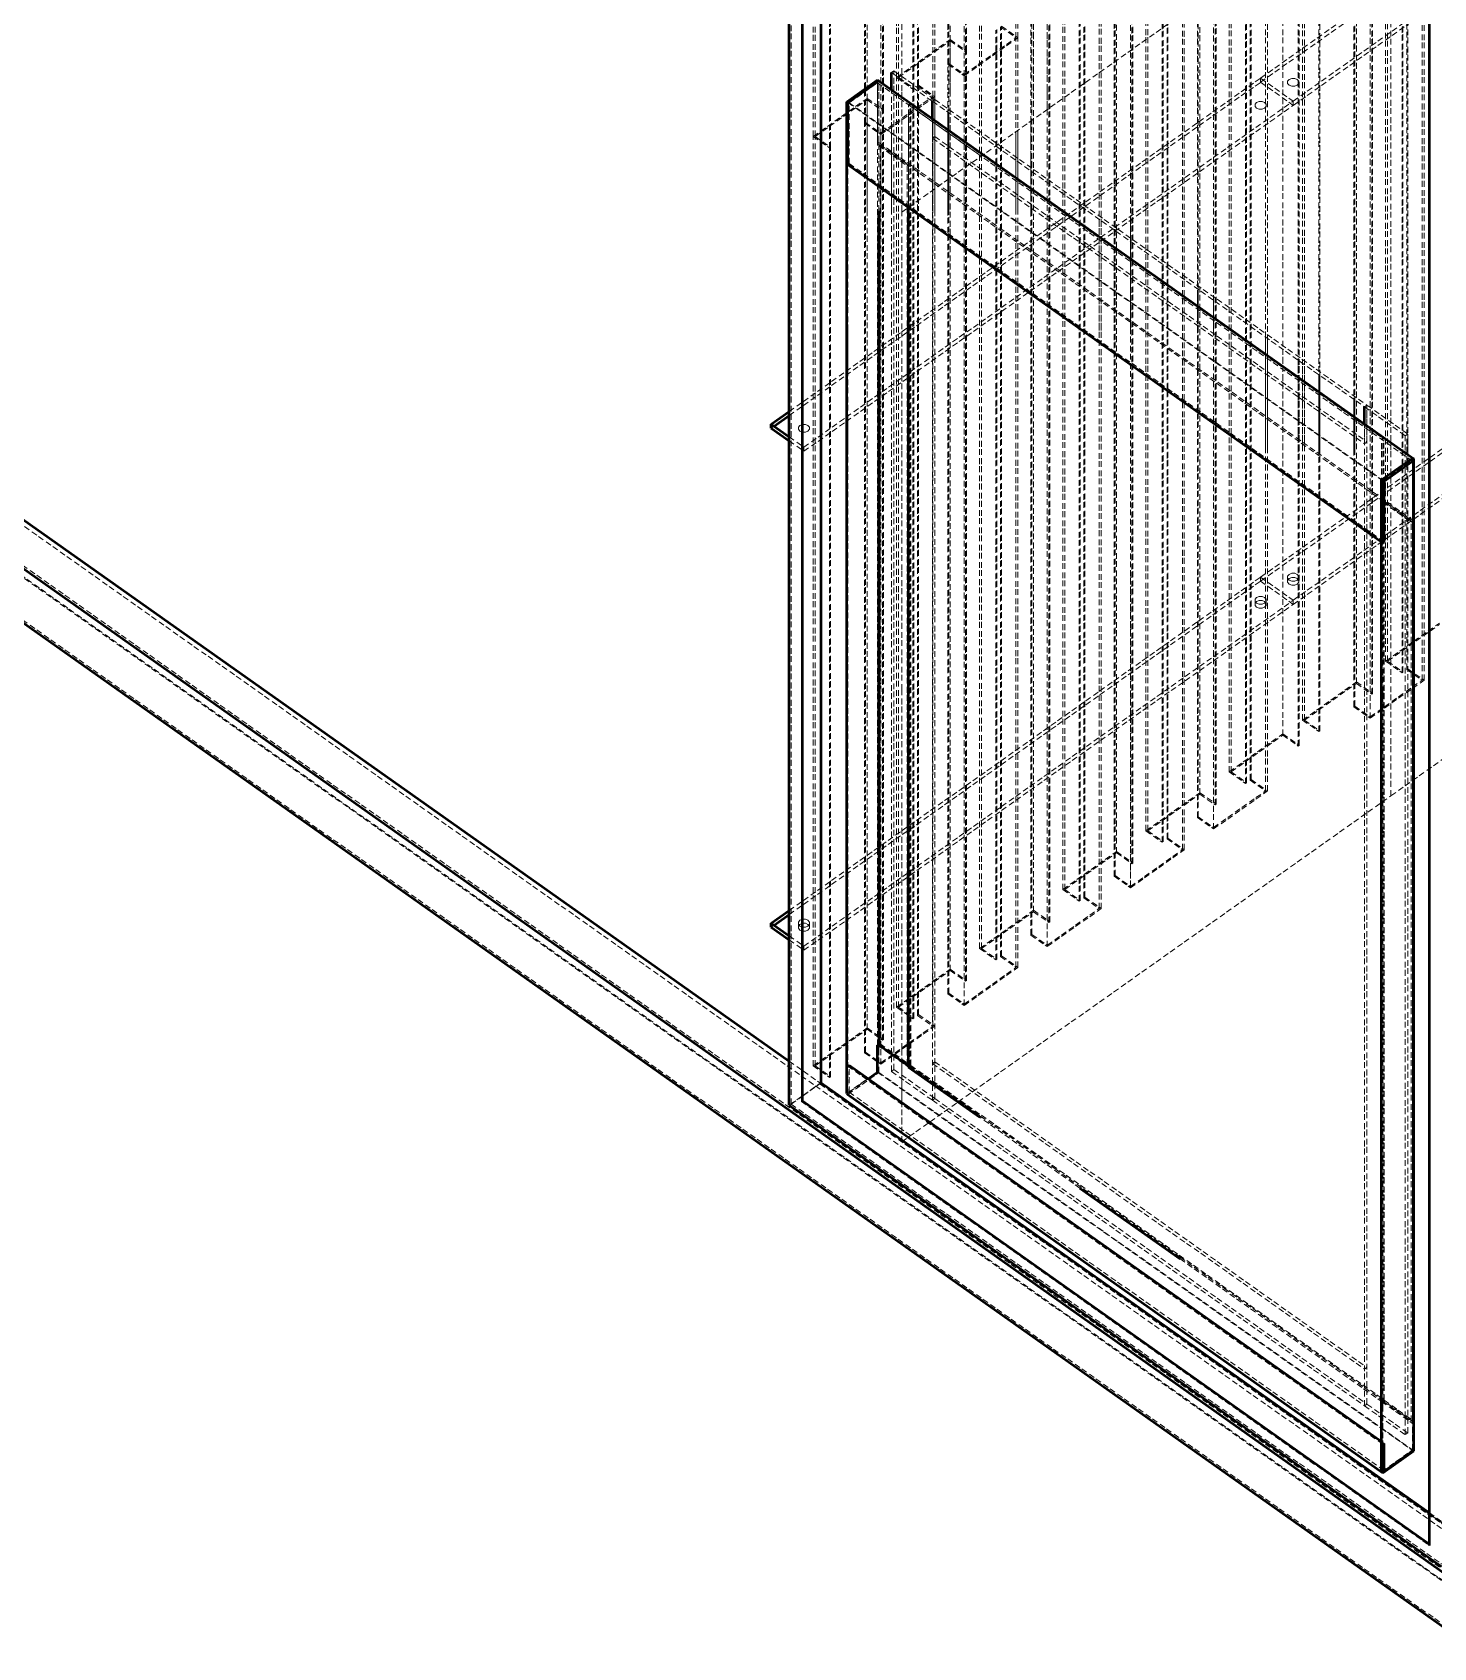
# Model space of a CAD drawing. Header units: millimetres. Extents: x 1091 to 14628, y 360 to 10440.
# Drawn here: x 2886 to 3798, y 1004 to 2055 of the extents above; entities that cross this region are included whole.
import ezdxf

# ---------------------------------------------------------------- set-up
doc = ezdxf.new("R2010")
doc.units = ezdxf.units.MM
doc.linetypes.add('Hidden', pattern=[15, 5, -3, 5, -2])
for name, color, linetype, lineweight in [('Default', 7, 'Continuous', 50), ('Edges', 7, 'Hidden', 15), ('HiddenEdges', 2, 'Hidden', 15), ('HiddenSilhouettes', 2, 'Hidden', 15), ('HiddenWires', 7, 'Hidden', 15), ('Silhouettes', 7, 'Continuous', 50), ('Wires', 7, 'Hidden', 15)]:
    doc.layers.add(name, color=color, linetype=linetype, lineweight=lineweight)

# ---------------------------------------------------------------- blocks, each defined once
blk = doc.blocks.new('Isometric')
at = {"layer": 'Edges'}
for points in [[(-2750.6, -903.1), (601, -3273.1)], [(-2724.5, -932), (601, -3283.5)], [(-2750.6, -950.5), (601, -3320.5)], [(19.1, -2180.5), (19.1, -1869)], [(97.2, -1956.7), (132.6, -1981.7)], [(58.3, -1982), (59.4, -1982.8)], [(132.6, -1981.7), (507.3, -2246.7)], [(132.6, -1996.5), (132.6, -1981.7)], [(110.9, -2221.8), (110.9, -2072.9)], [(19.1, -2284.3), (19.1, -2180.5)], [(59.4, -2842.9), (59.4, -2180.5)], [(110.9, -2614.5), (110.9, -2178.2)], [(19.1, -2283.7), (19.1, -2243.1)], [(507.3, -2261.5), (507.3, -2246.7)], [(549, -2346.3), (549, -2293.7)], [(523.3, -2364.5), (523.3, -2310.8)], [(523.3, -2509), (523.3, -2310.8)], [(523.3, -3170.9), (523.3, -2492)], [(19.1, -2716.4), (19.1, -2595.8)], [(110.9, -2699.6), (110.9, -2595.8)], [(110.9, -2803.5), (110.9, -2651)], [(19.1, -2699.6), (19.1, -2675.9)], [(19.1, -2849), (19.1, -2699.6)], [(110.9, -2817.2), (110.9, -2760.6)], [(85.1, -2800.1), (260.5, -2924.1)], [(85.1, -2823.6), (522.1, -3132.6)], [(19.1, -2849), (19.9, -2848.4)], [(19.1, -2849), (563.6, -3234)], [(347.4, -2985.5), (522.1, -3109.1)], [(549, -3128.1), (550.1, -3127.3)], [(549, -3151.6), (549, -3128.1)], [(523.3, -3146.3), (524.4, -3145.5)], [(524.4, -3169), (549, -3151.6)]]:
    blk.add_lwpolyline(points, dxfattribs=at)
for points in [[(59.4, -1982.8, 0), (523.3, -2310.8, 0)], [(59.4, -2218.2, 0), (59.4, -1982.8, 0)], [(59.4, -2284.3, 0), (59.4, -2254.6, 0)], [(507.3, -2246.7, 0), (542.7, -2271.7, 0)], [(542.7, -2284.3, 0), (542.7, -2271.7, 0)], [(19.1, -2595.8, 0), (19.1, -2283.7, 0)], [(523.3, -2310.8, 0), (550.1, -2291.8, 0)], [(522.1, -2310, 0), (523.3, -2310.8, 0)], [(522.1, -2388.2, 0), (522.1, -2363.7, 0)], [(59.4, -2699.6, 0), (59.4, -2647.4, 0)], [(59.4, -2818.3, 0), (523.3, -3146.3, 0)], [(19.9, -2844.4, 0), (36.2, -2832.9, 0)], [(523.3, -3115, 0), (523.3, -3108.3, 0)]]:
    blk.add_polyline3d(points, dxfattribs=at)
at = {"layer": 'HiddenEdges'}
for points in [[(-2722.4, -932.6), (601, -3282.6)], [(148.1, -1929.3), (148.1, -1123.2)], [(161.4, -1938.7), (161.4, -1132.6)], [(35.4, -2833.1), (35.4, -1143.2)], [(36.2, -2833.4), (36.2, -1143.4)], [(146.9, -1949), (146.9, -1142.9)], [(160.2, -1959.6), (160.2, -1153.5)], [(76, -1980.3), (76, -1174.2)], [(115.6, -1971.1), (115.6, -1165)], [(89.3, -1989.7), (89.3, -1183.6)], [(120.6, -1967.6), (120.6, -1180.3)], [(74.7, -2000), (74.7, -1193.9)], [(88, -2010.6), (88, -1204.5)], [(43.5, -2022.1), (43.5, -1216)], [(564.4, -3233.4), (564.4, -1564.7)], [(467.8, -2284.3), (467.8, -1722.1)], [(512.3, -2516.7), (512.3, -1710.6)], [(449.9, -2284.3), (449.9, -1734.7)], [(363.2, -2602.1), (363.2, -1796)], [(332, -2624.2), (332, -1818.1)], [(336.9, -2620.7), (336.9, -1814.6)], [(305.7, -2642.8), (305.7, -1836.7)], [(220.3, -1972.8), (220.3, -1877.1)], [(220.3, -2684.4), (220.3, -1878.3)], [(192.7, -2722.7), (192.7, -1916.6)], [(232.3, -2076.7), (232.3, -1908.6)], [(148.1, -1972.8), (148.1, -1928.1)], [(160.2, -1972.8), (160.2, -1958.4)], [(86.3, -2017.5), (86.3, -1963.8)], [(120.6, -1967.6), (120.6, -2076.7)], [(232.3, -1988.6), (232.3, -1972.8)], [(60.5, -2035.7), (60.5, -1983.1)], [(76, -2076.7), (76, -1979.1)], [(132.6, -1981.7), (132.6, -2076.7)], [(134.7, -2012.1), (134.7, -1980.2)], [(132.6, -2847.9), (132.6, -1996.5)], [(146.9, -2076.7), (146.9, -1991.8)], [(160.2, -2765.7), (160.2, -2001.2)], [(88, -2076.7), (88, -2009.4)], [(88, -2816.7), (88, -2010.6)], [(132.6, -2013.6), (134.7, -2012.1)], [(85.1, -2018.3), (86.3, -2017.5)], [(87.4, -2799), (87.4, -2019.4)], [(60.5, -2035.7), (524.4, -2363.7)], [(110.9, -2072.9), (110.9, -2037.6)], [(232.3, -2714.7), (232.3, -2052.2)], [(304.4, -2180.5), (304.4, -2081.4)], [(291.1, -2180.5), (291.1, -2090.8)], [(363.2, -2180.5), (363.2, -2144.8)], [(376.5, -2180.5), (376.5, -2154.2)], [(436.6, -2531.4), (436.6, -2196.7)], [(449.9, -2540.8), (449.9, -2206.1)], [(467.8, -2528.2), (467.8, -2218.7)], [(499, -2284.3), (499, -2240.8)], [(512.3, -2284.3), (512.3, -2250.2)], [(507.3, -2278.6), (507.3, -2261.5)], [(522.1, -2274.7), (523.3, -2273.9)], [(523.3, -2273.9), (524.1, -2273.3)], [(524.1, -3107.7), (524.1, -2273.3)], [(542.7, -3137.9), (542.7, -2284.3)], [(542.7, -2388.2), (542.7, -2286.5)], [(549, -3151.1), (549, -2291)], [(522.1, -2363.7), (522.1, -2310)], [(523.3, -2329.2), (547.9, -2346.6)], [(547.9, -2346.6), (549, -2345.8)], [(304.4, -2662.5), (304.4, -2388.2)], [(86.3, -2799.8), (87.4, -2799)], [(60.5, -2841), (60.5, -2817.5)], [(85.1, -2823.1), (86.3, -2823.9)], [(112, -2819.1), (113.1, -2818.3)], [(113.1, -2818.3), (114, -2817.7)], [(8.5, -2852.1), (35.4, -2833.1)], [(35.4, -2833.1), (601, -3233.1)], [(35.4, -2834), (36.2, -2833.4)], [(36.2, -2833.4), (601.9, -3233.4)], [(10.2, -2851.3), (19.9, -2844.4)], [(434.2, -3045.3), (521, -3106.7)], [(507.3, -3081.1), (509.5, -3079.6)], [(522.1, -3109.1), (549, -3128.1)], [(523.3, -3108.8), (524.4, -3108)], [(524.4, -3108), (549, -3125.4)], [(522.1, -3132.6), (549, -3151.6)], [(522.1, -3170.1), (549, -3151.1)], [(549, -3151.1), (550.1, -3151.9)]]:
    blk.add_lwpolyline(points, dxfattribs=at)
for points in [[(500.3, -2486.4, 0), (500.3, -1680.3, 0)], [(539.9, -2477.2, 0), (539.9, -1671.1, 0)], [(544.8, -2284.3, 0), (544.8, -1667.6, 0)], [(513.6, -2495.8, 0), (513.6, -1689.7, 0)], [(499, -2506.1, 0), (499, -1700, 0)], [(436.6, -2284.3, 0), (436.6, -1725.3, 0)], [(409.1, -2569.7, 0), (409.1, -1763.6, 0)], [(364.5, -2582.4, 0), (364.5, -1776.3, 0)], [(404.1, -2573.2, 0), (404.1, -1767.1, 0)], [(377.8, -2591.8, 0), (377.8, -1785.7, 0)], [(376.5, -2612.7, 0), (376.5, -1806.6, 0)], [(292.4, -2633.4, 0), (292.4, -1827.3, 0)], [(291.1, -2653.1, 0), (291.1, -1847, 0)], [(304.4, -2663.7, 0), (304.4, -1857.6, 0)], [(259.9, -2675.2, 0), (259.9, -1869.1, 0)], [(264.8, -2671.7, 0), (264.8, -1865.6, 0)], [(233.6, -2693.8, 0), (233.6, -1887.7, 0)], [(219, -2076.7, 0), (219, -1898, 0)], [(232.3, -1972.8, 0), (232.3, -1907.4, 0)], [(148.1, -2735.4, 0), (148.1, -1929.3, 0)], [(187.7, -2726.2, 0), (187.7, -1920.1, 0)], [(161.4, -2744.8, 0), (161.4, -1938.7, 0)], [(99.3, -2821.4, 0), (99.3, -1955.2, 0)], [(146.9, -2755.1, 0), (146.9, -1949, 0)], [(160.2, -2076.7, 0), (160.2, -1959.6, 0)], [(60.5, -1983.1, 0), (85.1, -1965.7, 0)], [(85.1, -2823.1, 0), (85.1, -1963, 0)], [(115.6, -2777.2, 0), (115.6, -1971.1, 0)], [(417.2, -1965.2, 0), (417.2, -1961.6, 0)], [(60.5, -1983.1, 0), (524.4, -2311.1, 0)], [(76, -2786.4, 0), (76, -1980.3, 0)], [(112, -1984.7, 0), (173.7, -2028.3, 0)], [(113.1, -2818.3, 0), (113.1, -1983.9, 0)], [(114, -1983.3, 0), (524.1, -2273.3, 0)], [(74.7, -2806.1, 0), (74.7, -2000, 0)], [(89.3, -2795.8, 0), (89.3, -1989.7, 0)], [(134.7, -2012.1, 0), (509.5, -2277.1, 0)], [(43.5, -2828.2, 0), (43.5, -2022.1, 0)], [(86.3, -2017.5, 0), (550.1, -2345.5, 0)], [(86.3, -2020.2, 0), (110.9, -2037.6, 0)], [(59.4, -2036.5, 0), (60.5, -2035.7, 0)], [(110.9, -2037.6, 0), (112, -2036.8, 0)], [(120.6, -2773.7, 0), (120.6, -2076.7, 0)], [(219, -2704.1, 0), (219, -2076.7, 0)], [(509.5, -3111.4, 0), (509.5, -2245.2, 0)], [(21.2, -2285.2, 0), (21.2, -2281.6, 0)], [(522.1, -2388.2, 0), (522.1, -2274.7, 0)], [(542.7, -2271.7, 0), (544.8, -2270.2, 0)], [(524.4, -3108, 0), (524.4, -2328.4, 0)], [(547.9, -3126.2, 0), (547.9, -2346.6, 0)], [(417.2, -2397.9, 0), (417.2, -2394.4, 0)], [(21.2, -2717.9, 0), (21.2, -2714.4, 0)], [(87.4, -2799, 0), (112, -2816.4, 0)], [(58.3, -2842.1, 0), (85.1, -2823.1, 0)], [(59.4, -2842.9, 0), (86.3, -2823.9, 0)], [(86.3, -2823.9, 0), (550.1, -3151.9, 0)], [(97.2, -2822.9, 0), (99.3, -2821.4, 0)], [(99.3, -2821.4, 0), (134.7, -2846.4, 0)], [(113.1, -2818.3, 0), (239, -2907.3, 0)], [(132.6, -2816.1, 0), (507.3, -3081.1, 0)], [(132.6, -2847.9, 0), (134.7, -2846.4, 0)], [(134.7, -2846.4, 0), (509.5, -3111.4, 0)], [(347.4, -2983.9, 0), (385.9, -3011.1, 0)], [(507.3, -3112.9, 0), (509.5, -3111.4, 0)], [(509.5, -3111.4, 0), (544.8, -3136.4, 0)]]:
    blk.add_polyline3d(points, dxfattribs=at)
at = {"layer": 'HiddenSilhouettes'}
for points in [[(-2724.5, -886.8), (601, -3238.3)], [(205.1, -1926.6), (205.1, -1120.5)], [(119.7, -1968.2), (119.7, -1162.1)], [(133, -1977.6), (133, -1172.7)], [(134.7, -1977.6), (134.7, -1171.5)], [(90.2, -1989.1), (90.2, -1183)], [(101.5, -1961.1), (101.5, -1189.9)], [(35.4, -2834), (35.4, -1201.8)], [(73.9, -2000.6), (73.9, -1194.5)], [(103.2, -1961.1), (103.2, -1191.1)], [(29.3, -2012.1), (29.3, -1206)], [(44.3, -2021.5), (44.3, -1215.4)], [(146, -1949.6), (146, -1221.4)], [(162.3, -1938.1), (162.3, -1232)], [(116.5, -1970.5), (116.5, -1246)], [(10.2, -2595.8), (10.2, -1661.3)], [(417.2, -1961.6), (841.5, -1661.6)], [(417.2, -1965.2), (841.5, -1665.2)], [(527.4, -2467.2), (527.4, -1661.1)], [(445.5, -1981.6), (869.7, -1681.6)], [(445.5, -1985.2), (869.7, -1685.2)], [(455.3, -2518.2), (455.3, -1712.1)], [(390, -2563.2), (390, -1757.1)], [(408.2, -2570.3), (408.2, -1764.2)], [(405, -2572.6), (405, -1766.5)], [(421.5, -2284.3), (421.5, -1773.6)], [(362.4, -2180.5), (362.4, -1796.6)], [(317.8, -2614.2), (317.8, -1808.1)], [(319.5, -2614.2), (319.5, -1808.1)], [(349.4, -2180.5), (349.4, -1824.6)], [(351.1, -2630.7), (351.1, -1824.6)], [(260.7, -2674.6), (260.7, -1868.5)], [(264, -2672.3), (264, -1866.2)], [(279, -2681.7), (279, -1875.6)], [(175.3, -2716.2), (175.3, -1910.1)], [(192.7, -1916.6), (206.8, -1926.6)], [(101.5, -1961.1), (148.1, -1928.1)], [(103.2, -1961.1), (148.1, -1929.3)], [(148.1, -1928.1), (162.3, -1938.1)], [(160.2, -1958.4), (205.1, -1926.6)], [(161.4, -1938.7), (162.3, -1938.1)], [(162.3, -2744.2), (162.3, -1938.1)], [(99.3, -1955.2), (134.7, -1980.2)], [(146, -2076.7), (146, -1949.6)], [(146, -1949.6), (160.2, -1959.6)], [(85.1, -2018.3), (85.1, -1965.7)], [(85.1, -1965.7), (549, -2293.7)], [(97.2, -2822.9), (97.2, -1971.5)], [(101.5, -1961.1), (115.6, -1971.1)], [(115.6, -1971.1), (116.5, -1970.5)], [(119.7, -1968.2), (120.6, -1967.6)], [(120.6, -1967.6), (134.7, -1977.6)], [(417.2, -1961.6), (445.5, -1981.6)], [(417.2, -1965.2), (445.5, -1985.2)], [(21.2, -2281.6), (445.5, -1981.6)], [(21.2, -2285.2), (445.5, -1985.2)], [(29.3, -2012.1), (76, -1979.1)], [(31, -2012.1), (76, -1980.3)], [(76, -1979.1), (90.2, -1989.1)], [(88, -2010.6), (134.7, -1977.6)], [(88, -2009.4), (133, -1977.6)], [(112, -1984.7), (113.1, -1983.9)], [(112, -2076.7), (112, -1984.7)], [(113.1, -1983.9), (114, -1983.3)], [(113.1, -1983.9), (523.3, -2273.9)], [(114, -2817.7), (114, -1983.3)], [(132.6, -1981.7), (134.7, -1980.2)], [(133, -2076.7), (133, -1977.6)], [(133, -2783.7), (133, -1978.8)], [(134.7, -2846.4), (134.7, -1980.2)], [(134.7, -2076.7), (134.7, -1983.2)], [(73.9, -2000.6), (88, -2010.6)], [(89.3, -1989.7), (90.2, -1989.1)], [(97.2, -2076.7), (97.2, -2002.9)], [(112, -2073.7), (112, -1992.5)], [(132.6, -2013.6), (132.6, -1996.5)], [(146, -2755.7), (146, -1991.2)], [(29.3, -2012.1), (43.5, -2022.1)], [(205.1, -2076.7), (205.1, -2007.8)], [(206.8, -2076.7), (206.8, -2006.6)], [(43.5, -2022.1), (44.3, -2021.5)], [(86.3, -2020.2), (87.4, -2019.4)], [(86.3, -2076.7), (86.3, -2020.2)], [(277.3, -2180.5), (277.3, -2084)], [(279, -2180.5), (279, -2085.2)], [(417.2, -2394.4), (841.5, -2094.4)], [(417.2, -2397.9), (841.5, -2097.9)], [(445.5, -2414.4), (869.7, -2114.4)], [(445.5, -2417.9), (869.7, -2117.9)], [(349.4, -2630.7), (349.4, -2135)], [(423.2, -2284.3), (423.2, -2187.2)], [(450.8, -2284.3), (450.8, -2206.7)], [(453.6, -2284.3), (453.6, -2208.7)], [(468.6, -2284.3), (468.6, -2219.3)], [(498.2, -2284.3), (498.2, -2240.2)], [(507.3, -3112.9), (507.3, -2261.5)], [(507.3, -2278.6), (509.5, -2277.1)], [(523.3, -2329.2), (524.4, -2328.4)], [(524.4, -2328.4), (549, -2345.8)], [(417.2, -2394.4), (445.5, -2414.4)], [(440.6, -2397), (441.9, -2395.4), (444.2, -2394.5), (446.8, -2394.5), (449, -2395.4), (450.3, -2397), (450.3, -2398.8), (449, -2400.4), (446.8, -2401.3), (444.2, -2401.3), (441.9, -2400.4), (440.6, -2398.8)], [(417.2, -2397.9), (445.5, -2417.9)], [(21.2, -2714.4), (445.5, -2414.4)], [(21.2, -2717.9), (445.5, -2417.9)], [(412.4, -2417), (413.7, -2415.4), (415.9, -2414.5), (418.5, -2414.5), (420.7, -2415.4), (422, -2417), (422, -2418.8), (420.7, -2420.4), (418.5, -2421.3), (415.9, -2421.3), (413.7, -2420.4), (412.4, -2418.8)], [(525.7, -2467.2), (572.4, -2434.2)], [(525.7, -2467.2), (539.9, -2477.2)], [(539.9, -2477.2), (540.7, -2476.6)], [(544, -2474.3), (544.8, -2473.7)], [(453.6, -2518.2), (500.3, -2485.2)], [(455.3, -2518.2), (500.3, -2486.4)], [(500.3, -2485.2), (514.4, -2495.2)], [(512.3, -2515.5), (557.3, -2483.7)], [(498.2, -2506.7), (499, -2506.1)], [(499, -2506.1), (512.3, -2515.5)], [(513.6, -2495.8), (514.4, -2495.2)], [(453.6, -2518.2), (467.8, -2528.2)], [(390, -2563.2), (436.6, -2530.2)], [(391.7, -2563.2), (436.6, -2531.4)], [(436.6, -2530.2), (450.8, -2540.2)], [(436.6, -2531.4), (449.9, -2540.8)], [(467.8, -2528.2), (468.6, -2527.6)], [(390, -2563.2), (404.1, -2573.2)], [(391.7, -2563.2), (405, -2572.6)], [(408.2, -2570.3), (421.5, -2579.7)], [(409.1, -2569.7), (423.2, -2579.7)], [(317.8, -2614.2), (364.5, -2581.2)], [(319.5, -2614.2), (364.5, -2582.4)], [(376.5, -2611.5), (421.5, -2579.7)], [(376.5, -2612.7), (423.2, -2579.7)], [(377.8, -2591.8), (378.7, -2591.2)], [(362.4, -2602.7), (376.5, -2612.7)], [(363.2, -2602.1), (376.5, -2611.5)], [(317.8, -2614.2), (332, -2624.2)], [(319.5, -2614.2), (332.8, -2623.6)], [(245.7, -2665.2), (292.4, -2632.2)], [(247.4, -2665.2), (292.4, -2633.4)], [(292.4, -2632.2), (306.5, -2642.2)], [(292.4, -2633.4), (305.7, -2642.8)], [(304.4, -2662.5), (349.4, -2630.7)], [(304.4, -2663.7), (351.1, -2630.7)], [(332, -2624.2), (332.8, -2623.6)], [(336.9, -2620.7), (351.1, -2630.7)], [(305.7, -2642.8), (306.5, -2642.2)], [(290.3, -2653.7), (291.1, -2653.1)], [(290.3, -2653.7), (304.4, -2663.7)], [(291.1, -2653.1), (304.4, -2662.5)], [(245.7, -2665.2), (259.9, -2675.2)], [(247.4, -2665.2), (260.7, -2674.6)], [(259.9, -2675.2), (260.7, -2674.6)], [(264, -2672.3), (277.3, -2681.7)], [(264.8, -2671.7), (279, -2681.7)], [(220.3, -2683.2), (234.4, -2693.2)], [(220.3, -2684.4), (233.6, -2693.8)], [(232.3, -2713.5), (277.3, -2681.7)], [(232.3, -2714.7), (279, -2681.7)], [(16.4, -2697), (17.7, -2695.4), (19.9, -2694.5), (22.5, -2694.5), (24.7, -2695.4), (26, -2697), (26, -2698.8), (24.7, -2700.4), (22.5, -2701.3), (19.9, -2701.3), (17.7, -2700.4), (16.4, -2698.8)], [(86.3, -2803.5), (86.3, -2699.6)], [(8.5, -2705.4), (21.2, -2714.4)], [(175.3, -2716.2), (188.6, -2725.6)], [(218.1, -2704.7), (219, -2704.1)], [(187.7, -2726.2), (188.6, -2725.6)], [(191.8, -2723.3), (192.7, -2722.7)], [(192.7, -2722.7), (206.8, -2732.7)], [(101.5, -2767.2), (148.1, -2734.2)], [(103.2, -2767.2), (148.1, -2735.4)], [(148.1, -2735.4), (161.4, -2744.8)], [(160.2, -2764.5), (205.1, -2732.7)], [(160.2, -2765.7), (206.8, -2732.7)], [(161.4, -2744.8), (162.3, -2744.2)], [(146, -2755.7), (146.9, -2755.1)], [(146, -2755.7), (160.2, -2765.7)], [(101.5, -2767.2), (115.6, -2777.2)], [(29.3, -2818.2), (76, -2785.2)], [(31, -2818.2), (76, -2786.4)], [(76, -2785.2), (90.2, -2795.2)], [(76, -2786.4), (89.3, -2795.8)], [(88, -2816.7), (134.7, -2783.7)], [(115.6, -2777.2), (116.5, -2776.6)], [(86.3, -2799.3), (111.2, -2816.9)], [(86.3, -2823.9), (86.3, -2799.3)], [(89.3, -2795.8), (90.2, -2795.2)], [(8.5, -2814.1), (601, -3233.1)], [(73.9, -2806.7), (74.7, -2806.1)], [(74.7, -2806.1), (88, -2815.5)], [(29.3, -2818.2), (43.5, -2828.2)], [(60.5, -2841), (77.1, -2829.2)], [(112, -2817.5), (173.7, -2861.1)], [(35.4, -2834), (601, -3234)], [(60.5, -2841), (524.4, -3169)], [(10.2, -2851.3), (574.2, -3250.1)], [(239, -2907.3), (347.4, -2983.9)], [(521, -3106.7), (550.1, -3127.3)], [(522.1, -3109.1), (523.3, -3108.3)], [(523.3, -3108.3), (524.1, -3107.7)], [(547.9, -3126.2), (549, -3125.4)], [(522.1, -3143.9), (524.4, -3145.5)], [(563.6, -3234), (564.4, -3233.4)]]:
    blk.add_lwpolyline(points, dxfattribs=at)
for points in [[(523.3, -2364.5), (523.3, -2309.2), (523.3, -2322.9)], [(440.6, -2393.5), (441.9, -2391.9), (444.2, -2391), (446.8, -2391), (449, -2391.9), (450.3, -2393.5), (450.3, -2395.3), (449, -2396.9), (446.8, -2397.8), (444.2, -2397.8), (441.9, -2396.9), (440.6, -2395.3)], [(412.4, -2413.5), (413.7, -2411.9), (415.9, -2411), (418.5, -2411), (420.7, -2411.9), (422, -2413.5), (422, -2415.3), (420.7, -2416.9), (418.5, -2417.8), (415.9, -2417.8), (413.7, -2416.9), (412.4, -2415.3)], [(16.4, -2693.5), (17.7, -2691.9), (19.9, -2691), (22.5, -2691), (24.7, -2691.9), (26, -2693.5), (26, -2695.3), (24.7, -2696.9), (22.5, -2697.8), (19.9, -2697.8), (17.7, -2696.9), (16.4, -2695.3)], [(86.3, -2799.3)], [(112, -2816.4)]]:
    blk.add_lwpolyline(points, close=True, dxfattribs=at)
for points in [[(206.8, -1926.6, 0), (206.8, -1264.4, 0)], [(31, -2012.1, 0), (31, -1453.7, 0)], [(525.7, -2467.2, 0), (525.7, -1661.1, 0)], [(540.7, -2476.6, 0), (540.7, -1670.5, 0)], [(544, -2474.3, 0), (544, -1668.2, 0)], [(557.3, -2483.7, 0), (557.3, -1677.6, 0)], [(559, -2483.7, 0), (559, -1677.6, 0)], [(514.4, -2495.2, 0), (514.4, -1689.1, 0)], [(498.2, -2506.7, 0), (498.2, -1700.6, 0)], [(453.6, -2518.2, 0), (453.6, -1712.1, 0)], [(468.6, -2527.6, 0), (468.6, -1721.5, 0)], [(450.8, -2540.2, 0), (450.8, -1734.1, 0)], [(391.7, -2563.2, 0), (391.7, -1757.1, 0)], [(423.2, -2579.7, 0), (423.2, -1773.6, 0)], [(378.7, -2591.2, 0), (378.7, -1785.1, 0)], [(332.8, -2623.6, 0), (332.8, -1817.5, 0)], [(336.1, -2621.3, 0), (336.1, -1815.2, 0)], [(290.3, -2653.7, 0), (290.3, -1847.6, 0)], [(306.5, -2642.2, 0), (306.5, -1836.1, 0)], [(245.7, -2665.2, 0), (245.7, -1859.1, 0)], [(247.4, -2665.2, 0), (247.4, -1859.1, 0)], [(277.3, -2681.7, 0), (277.3, -1875.6, 0)], [(234.4, -2693.2, 0), (234.4, -1887.1, 0)], [(218.1, -2704.7, 0), (218.1, -1898.6, 0)], [(173.6, -2716.2, 0), (173.6, -1910.1, 0)], [(191.8, -2723.3, 0), (191.8, -1917.2, 0)], [(191.8, -1917.2, 0), (205.1, -1926.6, 0)], [(148.1, -1929.3, 0), (161.4, -1938.7, 0)], [(160.2, -1959.6, 0), (206.8, -1926.6, 0)], [(188.6, -2725.6, 0), (188.6, -1919.5, 0)], [(205.1, -2732.7, 0), (205.1, -1926.6, 0)], [(206.8, -2732.7, 0), (206.8, -1926.6, 0)], [(97.2, -1956.7, 0), (99.3, -1955.2, 0)], [(146, -1949.6, 0), (146.9, -1949, 0)], [(146.9, -1949, 0), (160.2, -1958.4, 0)], [(8.5, -2250.6, 0), (417.2, -1961.6, 0)], [(8.5, -2254.2, 0), (417.2, -1965.2, 0)], [(86.3, -2076.7, 0), (86.3, -1963.8, 0)], [(101.5, -2767.2, 0), (101.5, -1961.1, 0)], [(103.2, -2767.2, 0), (103.2, -1961.1, 0)], [(103.2, -1961.1, 0), (116.5, -1970.5, 0)], [(116.5, -2776.6, 0), (116.5, -1970.5, 0)], [(119.7, -2774.3, 0), (119.7, -1968.2, 0)], [(119.7, -1968.2, 0), (133, -1977.6, 0)], [(76, -1980.3, 0), (89.3, -1989.7, 0)], [(134.7, -1977.6, 0), (134.7, -2076.7, 0)], [(134.7, -1980.2, 0), (509.5, -2245.2, 0)], [(445.5, -1985.2, 0), (445.5, -1981.6, 0)], [(73.9, -2000.6, 0), (74.7, -2000, 0)], [(73.9, -2806.7, 0), (73.9, -2000.6, 0)], [(74.7, -2000, 0), (88, -2009.4, 0)], [(90.2, -2795.2, 0), (90.2, -1989.1, 0)], [(218.1, -2076.7, 0), (218.1, -1998.6, 0)], [(29.3, -2818.2, 0), (29.3, -2012.1, 0)], [(31, -2818.2, 0), (31, -2012.1, 0)], [(31, -2012.1, 0), (44.3, -2021.5, 0)], [(132.6, -2013.6, 0), (507.3, -2278.6, 0)], [(44.3, -2827.6, 0), (44.3, -2021.5, 0)], [(85.1, -2018.3, 0), (549, -2346.3, 0)], [(87.4, -2019.4, 0), (112, -2036.8, 0)], [(290.3, -2180.5, 0), (290.3, -2091.4, 0)], [(351.1, -2180.5, 0), (351.1, -2136.2, 0)], [(362.4, -2602.7, 0), (362.4, -2144.2, 0)], [(421.5, -2579.7, 0), (421.5, -2186, 0)], [(455.3, -2284.3, 0), (455.3, -2209.9, 0)], [(507.3, -2246.7, 0), (509.5, -2245.2, 0)], [(509.5, -2245.2, 0), (544.8, -2270.2, 0)], [(509.5, -2277.1, 0), (509.5, -2245.2, 0)], [(-7.1, -2265.2, 0), (-4.6, -2263.4, 0)], [(8.5, -2272.6, 0), (21.2, -2281.6, 0)], [(8.5, -2276.2, 0), (21.2, -2285.2, 0)], [(523.3, -2388.2, 0), (523.3, -2273.9, 0)], [(544.8, -3136.4, 0), (544.8, -2270.2, 0)], [(549, -3125.4, 0), (549, -2345.8, 0)], [(8.5, -2683.4, 0), (417.2, -2394.4, 0)], [(440.6, -2398.8, 0), (440.6, -2395.3, 0)], [(450.3, -2397, 0), (450.3, -2393.5, 0)], [(8.5, -2686.9, 0), (417.2, -2397.9, 0)], [(412.4, -2418.8, 0), (412.4, -2415.3, 0)], [(422, -2417, 0), (422, -2413.5, 0)], [(445.5, -2417.9, 0), (445.5, -2414.4, 0)], [(527.4, -2467.2, 0), (572.4, -2435.4, 0)], [(527.4, -2467.2, 0), (540.7, -2476.6, 0)], [(544, -2474.3, 0), (557.3, -2483.7, 0)], [(544.8, -2473.7, 0), (559, -2483.7, 0)], [(500.3, -2486.4, 0), (513.6, -2495.8, 0)], [(512.3, -2516.7, 0), (559, -2483.7, 0)], [(498.2, -2506.7, 0), (512.3, -2516.7, 0)], [(455.3, -2518.2, 0), (468.6, -2527.6, 0)], [(449.9, -2540.8, 0), (450.8, -2540.2, 0)], [(404.1, -2573.2, 0), (405, -2572.6, 0)], [(408.2, -2570.3, 0), (409.1, -2569.7, 0)], [(364.5, -2581.2, 0), (378.7, -2591.2, 0)], [(364.5, -2582.4, 0), (377.8, -2591.8, 0)], [(10.2, -2851.3, 0), (10.2, -2595.8, 0)], [(362.4, -2602.7, 0), (363.2, -2602.1, 0)], [(336.1, -2621.3, 0), (336.9, -2620.7, 0)], [(336.1, -2621.3, 0), (349.4, -2630.7, 0)], [(264, -2672.3, 0), (264.8, -2671.7, 0)], [(173.6, -2716.2, 0), (220.3, -2683.2, 0)], [(175.3, -2716.2, 0), (220.3, -2684.4, 0)], [(-7.1, -2697.9, 0), (-4.6, -2696.2, 0)], [(16.4, -2698.8, 0), (16.4, -2695.3, 0)], [(26, -2697, 0), (26, -2693.5, 0)], [(233.6, -2693.8, 0), (234.4, -2693.2, 0)], [(8.5, -2708.9, 0), (21.2, -2717.9, 0)], [(173.6, -2716.2, 0), (187.7, -2726.2, 0)], [(218.1, -2704.7, 0), (232.3, -2714.7, 0)], [(219, -2704.1, 0), (232.3, -2713.5, 0)], [(191.8, -2723.3, 0), (205.1, -2732.7, 0)], [(148.1, -2734.2, 0), (162.3, -2744.2, 0)], [(146.9, -2755.1, 0), (160.2, -2764.5, 0)], [(103.2, -2767.2, 0), (116.5, -2776.6, 0)], [(88, -2815.5, 0), (133, -2783.7, 0)], [(119.7, -2774.3, 0), (120.6, -2773.7, 0)], [(119.7, -2774.3, 0), (133, -2783.7, 0)], [(120.6, -2773.7, 0), (134.7, -2783.7, 0)], [(73.9, -2806.7, 0), (88, -2816.7, 0)], [(132.6, -2816.1, 0), (134.7, -2814.6, 0)], [(134.7, -2814.6, 0), (509.5, -3079.6, 0)], [(31, -2818.2, 0), (44.3, -2827.6, 0)], [(43.5, -2828.2, 0), (44.3, -2827.6, 0)], [(97.2, -2822.9, 0), (132.6, -2847.9, 0)], [(114, -2817.7, 0), (524.1, -3107.7, 0)], [(132.6, -2847.9, 0), (507.3, -3112.9, 0)], [(385.9, -3011.1, 0), (434.2, -3045.3, 0)], [(523.3, -3108.8, 0), (547.9, -3126.2, 0)], [(507.3, -3112.9, 0), (542.7, -3137.9, 0)], [(542.7, -3137.9, 0), (544.8, -3136.4, 0)], [(563.6, -3205.8, 0), (600.2, -3231.7, 0)], [(563.6, -3232.8, 0), (564.4, -3233.4, 0)]]:
    blk.add_polyline3d(points, dxfattribs=at)
blk.add_polyline3d([(523.3, -3108.3, 0)], close=True, dxfattribs=at)
at = {"layer": 'HiddenWires'}
for points in [[(106.1, -2077.9), (530.3, -1777.9)], [(530.3, -2180.5), (530.3, -1777.9)], [(440.6, -1966.1), (441.9, -1967.7)], [(441.9, -1962.7), (444.2, -1961.8)], [(441.9, -1967.7), (444.2, -1968.6)], [(444.2, -1968.6), (446.8, -1968.6)], [(446.8, -1961.8), (449, -1962.7)], [(446.8, -1968.6), (449, -1967.7)], [(449, -1967.7), (450.3, -1966.1)], [(450.3, -1966.1), (450.3, -1964.3)], [(412.4, -1984.3), (413.7, -1982.7)], [(412.4, -1986.1), (413.7, -1987.7)], [(413.7, -1982.7), (415.9, -1981.8)], [(413.7, -1987.7), (415.9, -1988.6)], [(415.9, -1981.8), (418.5, -1981.8)], [(415.9, -1988.6), (418.5, -1988.6)], [(418.5, -1981.8), (420.7, -1982.7)], [(418.5, -1988.6), (420.7, -1987.7)], [(420.7, -1982.7), (422, -1984.3)], [(420.7, -1987.7), (422, -1986.1)], [(106.1, -2077.9), (106.1, -2069.5)], [(530.3, -2284.3), (530.3, -2180.5)], [(16.4, -2264.3), (17.7, -2262.7)], [(16.4, -2266.1), (16.4, -2264.3)], [(16.4, -2266.1), (17.7, -2267.7)], [(17.7, -2262.7), (19.9, -2261.8)], [(17.7, -2267.7), (19.9, -2268.6)], [(22.5, -2268.6), (24.7, -2267.7)], [(24.7, -2262.7), (26, -2264.3)], [(26, -2266.1), (26, -2264.3)], [(106.1, -2388.2), (106.1, -2284.3)], [(530.3, -2388.2), (530.3, -2284.3)], [(106.1, -2492), (106.1, -2388.2)], [(530.3, -2584), (530.3, -2388.2)], [(106.1, -2699.6), (106.1, -2492)], [(530.3, -2584), (627.9, -2515)], [(106.1, -2884), (530.3, -2584)], [(106.1, -2803.5), (106.1, -2699.6)], [(106.1, -2884), (106.1, -2803.5)], [(106.1, -2875.9), (106.1, -2813.3)], [(106.1, -2814.9), (106.1, -2813.3)], [(106.1, -2884), (106.1, -2849.7)]]:
    blk.add_lwpolyline(points, dxfattribs=at)
for points in [[(106.1, -2076.7, 0), (106.1, -1972.8, 0)], [(440.6, -1964.3, 0), (441.9, -1962.7, 0)], [(440.6, -1966.1, 0), (440.6, -1964.3, 0)], [(444.2, -1961.8, 0), (446.8, -1961.8, 0)], [(449, -1962.7, 0), (450.3, -1964.3, 0)], [(106.1, -2069.5, 0), (106.1, -1977.8, 0)], [(412.4, -1986.1, 0), (412.4, -1984.3, 0)], [(422, -1986.1, 0), (422, -1984.3, 0)], [(106.1, -2284.3, 0), (106.1, -2077.9, 0)], [(19.9, -2261.8, 0), (22.5, -2261.8, 0)], [(19.9, -2268.6, 0), (22.5, -2268.6, 0)], [(22.5, -2261.8, 0), (24.7, -2262.7, 0)], [(24.7, -2267.7, 0), (26, -2266.1, 0)], [(106.1, -2849.7, 0), (106.1, -2814.9, 0)], [(106.1, -2851.3, 0), (106.1, -2838.4, 0)], [(106.1, -2875.9, 0), (106.1, -2851.3, 0)]]:
    blk.add_polyline3d(points, dxfattribs=at)
at = {"layer": 'Silhouettes'}
for points in [[(-2722.4, -883.1), (8.5, -2814.1)], [(-2750.6, -905.3), (601, -3275.3)], [(8.5, -2180.5), (8.5, -1869)], [(19.9, -2180.5), (19.9, -1869)], [(563.6, -2294.4), (563.6, -1869)], [(97.2, -1971.5), (97.2, -1956.7)], [(36.2, -2180.5), (36.2, -1972.8)], [(59.4, -1982.8), (86.3, -1963.8)], [(85.1, -1963), (86.3, -1963.8)], [(86.3, -1963.8), (550.1, -2291.8)], [(58.3, -2219), (58.3, -1982)], [(59.4, -2036.5), (59.4, -1982.8)], [(132.6, -1996.5), (132.6, -1981.7)], [(59.4, -2036.5), (523.3, -2364.5)], [(112, -2613.7), (112, -2073.7)], [(19.9, -2284.3), (19.9, -2180.5)], [(58.3, -2284.3), (58.3, -2180.5)], [(86.3, -2631.9), (86.3, -2180.5)], [(112, -2221), (112, -2177.4)], [(36.2, -2274.6), (36.2, -2231)], [(-4.6, -2263.4), (8.5, -2254.2)], [(8.5, -2276.2), (8.5, -2250.6)], [(19.9, -2284.3), (19.9, -2242.5)], [(507.3, -2261.5), (507.3, -2246.7)], [(-7.1, -2261.6), (8.5, -2272.6)], [(-7.1, -2265.2), (8.5, -2276.2)], [(58.3, -2842.1), (58.3, -2255.4)], [(8.5, -2595.8), (8.5, -2276.2)], [(36.2, -2388.2), (36.2, -2274.6)], [(19.9, -2595.8), (19.9, -2284.3)], [(522.1, -2310), (549, -2291)], [(550.1, -2345.5), (550.1, -2291.8)], [(550.1, -3151.9), (550.1, -2291.8)], [(563.6, -2388.2), (563.6, -2284.3)], [(524.4, -2363.7), (524.4, -2311.1)], [(563.6, -2699.6), (563.6, -2334.4)], [(549, -2346.3), (550.1, -2345.5)], [(523.3, -2364.5), (524.4, -2363.7)], [(36.2, -2595.8), (36.2, -2388.2)], [(19.9, -2717), (19.9, -2595.8)], [(36.2, -2699.6), (36.2, -2595.8)], [(112, -2699.6), (112, -2595.8)], [(58.3, -2699.6), (58.3, -2648.2)], [(112, -2819.1), (112, -2650.2)], [(19.9, -2699.6), (19.9, -2675.3)], [(-4.6, -2696.2), (8.5, -2686.9)], [(8.5, -2699.6), (8.5, -2683.4)], [(-7.1, -2694.4), (8.5, -2705.4)], [(-7.1, -2697.9), (8.5, -2708.9)], [(8.5, -2852.1), (8.5, -2699.6)], [(19.9, -2848.4), (19.9, -2699.6)], [(36.2, -2832.9), (36.2, -2699.6)], [(563.6, -3115), (563.6, -2699.6)], [(112, -2803.5), (112, -2759.8)], [(85.1, -2800.1), (86.3, -2799.3)], [(85.1, -2823.6), (85.1, -2800.1)], [(59.4, -2818.3), (60.5, -2817.5)], [(60.5, -2817.5), (522.1, -3143.9)], [(77.1, -2829.2), (85.1, -2823.6)], [(110.9, -2817.2), (112, -2816.4)], [(111.2, -2816.9), (112, -2817.5)], [(112, -2819.1), (173.7, -2862.7)], [(36.2, -2832.9), (563.6, -3205.8)], [(58.3, -2842.1), (59.4, -2842.9)], [(8.5, -2852.1), (574.2, -3252.1)], [(19.9, -2848.4), (563.6, -3232.8)], [(260.5, -2924.1), (347.4, -2985.5)], [(522.1, -3115), (522.1, -3107.5)]]:
    blk.add_lwpolyline(points, dxfattribs=at)
for points in [[(-2750.6, -952.6, 0), (601, -3322.6, 0)], [(36.2, -2017, 0), (36.2, -1869, 0)], [(58.3, -1982, 0), (85.1, -1963, 0)], [(86.3, -2199.2, 0), (86.3, -2076.7, 0)], [(8.5, -2284.3, 0), (8.5, -2180.5, 0)], [(36.2, -2284.3, 0), (36.2, -2180.5, 0)], [(86.3, -2284.3, 0), (86.3, -2235.6, 0)], [(-7.1, -2261.6, 0), (8.5, -2250.6, 0)], [(-7.1, -2265.2, 0), (-7.1, -2261.6, 0)], [(524.4, -2311.1, 0), (549, -2293.7, 0)], [(549, -2291, 0), (550.1, -2291.8, 0)], [(522.1, -2509.8, 0), (522.1, -2310, 0)], [(563.6, -2334.4, 0), (563.6, -2330.9, 0)], [(522.1, -3170.1, 0), (522.1, -2492, 0)], [(8.5, -2708.9, 0), (8.5, -2595.8, 0)], [(86.3, -2595.8, 0), (86.3, -2799.8, 0)], [(36.2, -2667.3, 0), (36.2, -2663.8, 0)], [(36.2, -2707.3, 0), (36.2, -2667.3, 0)], [(-7.1, -2694.4, 0), (8.5, -2683.4, 0)], [(-7.1, -2697.9, 0), (-7.1, -2694.4, 0)], [(86.3, -2799.8, 0), (110.9, -2817.2, 0)], [(59.4, -2842.9, 0), (523.3, -3170.9, 0)], [(563.6, -3234, 0), (563.6, -3115, 0)], [(524.4, -3169, 0), (524.4, -3145.5, 0)], [(523.3, -3170.9, 0), (550.1, -3151.9, 0)], [(522.1, -3170.1, 0), (523.3, -3170.9, 0)], [(563.6, -3218.8, 0), (563.6, -3205.8, 0)]]:
    blk.add_polyline3d(points, dxfattribs=at)
blk.add_polyline3d([(550.1, -3127.3, 0)], close=True, dxfattribs=at)
at = {"layer": 'Wires'}
blk.add_lwpolyline([(106.1, -1972.8), (106.1, -1869)], dxfattribs=at)
blk.add_polyline3d([(106.1, -1972.8, 0), (106.1, -1963, 0)], dxfattribs=at)

msp = doc.modelspace()

# ---------------------------------------------------------------- block references
at = {"layer": 'Default', "xscale": 0.75, "yscale": 0.75, "zscale": 0.75}
msp.add_blockref('Isometric', (3372, 3496), dxfattribs=at)

doc.saveas('drawing.dxf')
